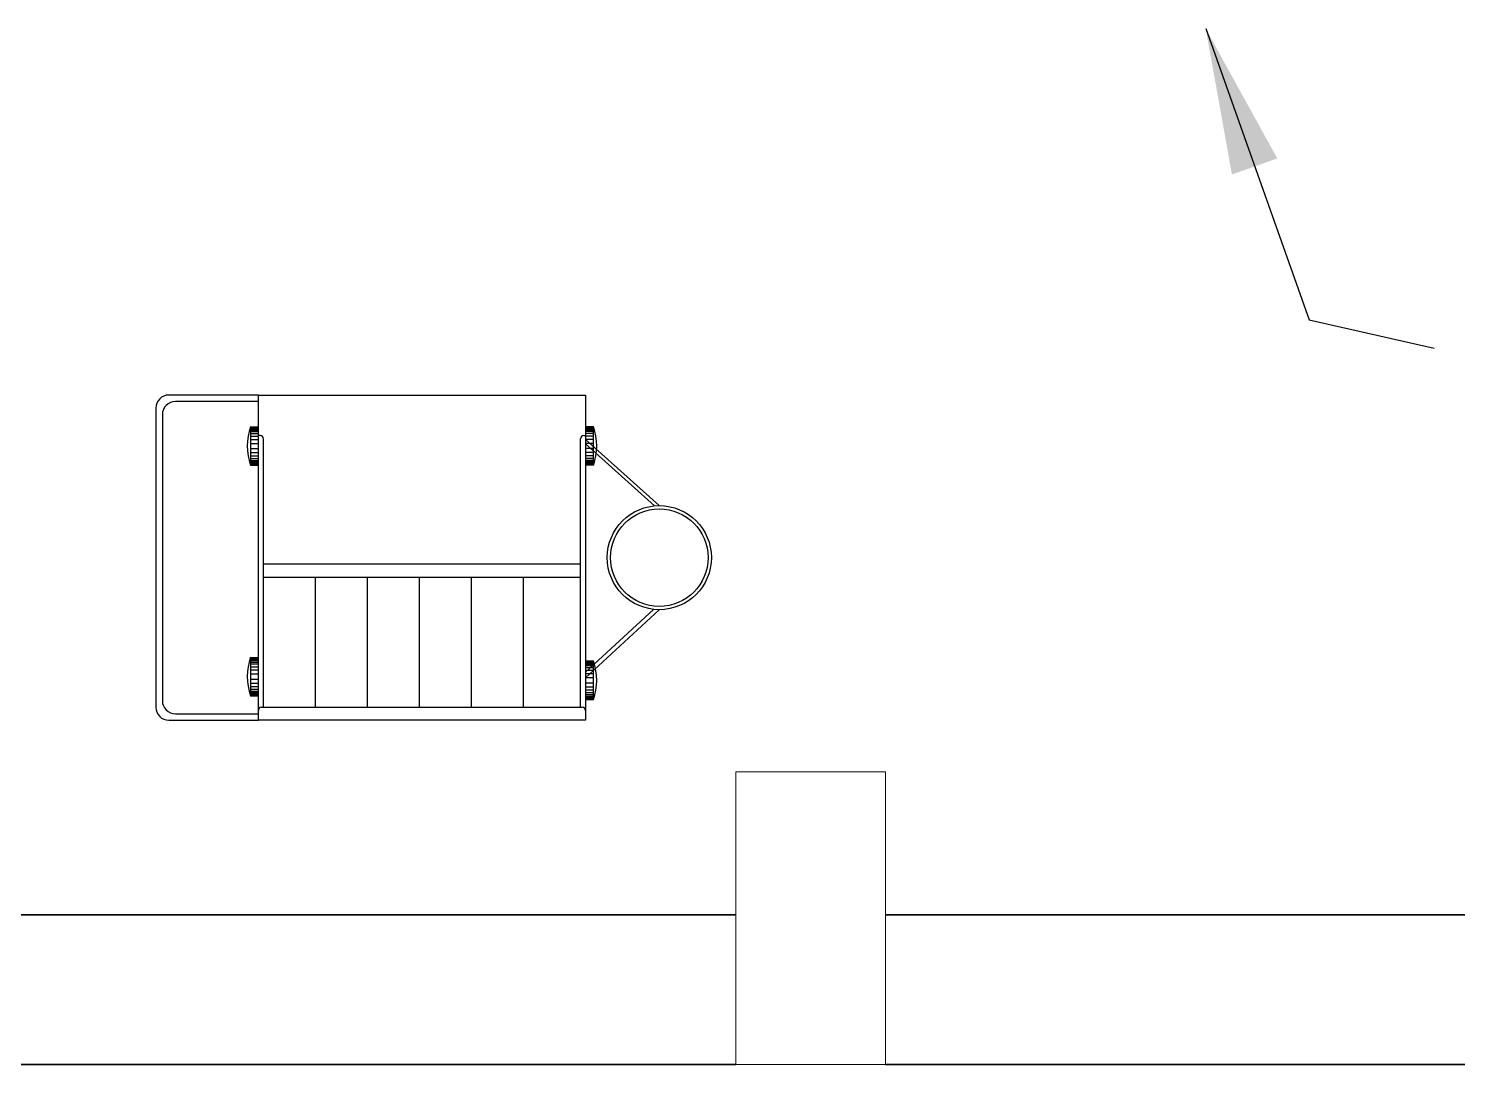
# Model space of a CAD drawing. Extents: x 2733443 to 3206532, y -1516114 to -1264405.
# Drawn here: x 2999437 to 3001634, y -1485803 to -1484211 of the extents above; entities that cross this region are included whole.
import ezdxf

# ---------------------------------------------------------------- set-up
doc = ezdxf.new("R2010")
doc.units = 0
doc.header["$MEASUREMENT"] = 0
doc.linetypes.add('1', pattern=[0, 0, 0])
doc.layers.get('0').update_dxf_attribs({"color": 250, "linetype": '1'})
for name, color, linetype, lineweight in [('Column', 162, 'Continuous', 13), ('toi-fix', 46, 'Continuous', 9), ('WALL', 7, '1', 35)]:
    doc.layers.add(name, color=color, linetype=linetype, lineweight=lineweight)
doc.layers.add('furniture', color=33, linetype='Continuous')
doc.styles.add('ARIAL', font='arial.ttf')
doc.dimstyles.get("Standard").update_dxf_attribs({"dimscale": 1.5, "dimtxt": 150, "dimasz": 150, "dimexe": 100, "dimexo": 100, "dimgap": 0.25, "dimtad": 0, "dimdec": 0, "dimzin": 0, "dimdsep": 46, "dimtxsty": 'ARIAL', "dimcen": 0.09, "dimdle": 100, "dimclrd": 7, "dimclre": 7, "dimclrt": 7, "dimadec": 0, "dimazin": 0, "dimtfac": 1, "dimtdec": 0, "dimtofl": 0, "dimtmove": 0, "dimatfit": 3, "dimfxl": 1, "dimtolj": 1, "dimtzin": 0, "dimarcsym": 0})

# ---------------------------------------------------------------- blocks, each defined once
blk = doc.blocks.new('EQUIPMENT')
at = {"layer": 'furniture'}
for p, q in [((-31802.5, 17389.3), (-31940, 17389.3)), ((-31802.5, 17379.3), (-31930, 17379.3)), ((-31802.5, 16889.3), (-31802.5, 17389.3)), ((-31802.5, 17389.3), (-31562.7, 17389.3)), ((-31562.7, 17389.3), (-31299.5, 17389.3)), ((-31299.5, 17389.3), (-31299.5, 16889.3)), ((-31960, 17369.3), (-31960, 16909.3)), ((-31950, 17359.3), (-31950, 16919.3)), ((-31799.7, 17327.1), (-31802.5, 17327.1)), ((-31794.7, 16909.3), (-31794.7, 17322.1)), ((-31307.2, 16909.3), (-31307.2, 17322.1)), ((-31302.2, 17327.1), (-31299.5, 17327.1)), ((-31186.1, 17219.3), (-31299.5, 17321.2)), ((-31193.3, 17219), (-31299.5, 17314.5)), ((-31307.2, 17129.3), (-31794.7, 17129.3)), ((-31307.2, 17109.3), (-31307.2, 17129.3)), ((-31794.7, 17109.3), (-31307.2, 17109.3)), ((-31794.7, 16909.3), (-31794.7, 17109.3)), ((-31714.7, 16909.3), (-31714.7, 17109.3)), ((-31705.8, 17109.3), (-31655.8, 17109.3)), ((-31655.8, 17109.3), (-31605.8, 17109.3)), ((-31634.7, 16909.3), (-31634.7, 17109.3)), ((-31605.8, 17109.3), (-31562.7, 17109.3)), ((-31562.7, 17109.3), (-31555.8, 17109.3)), ((-31555.8, 17109.3), (-31505.8, 17109.3)), ((-31554.7, 16909.3), (-31554.7, 17109.3)), ((-31505.8, 17109.3), (-31455.8, 17109.3)), ((-31474.7, 16909.3), (-31474.7, 17109.3)), ((-31455.8, 17109.3), (-31405.8, 17109.3)), ((-31394.7, 16909.3), (-31394.7, 17109.3)), ((-31194.9, 17059.8), (-31299.5, 16963.1)), ((-31186.1, 17059.3), (-31299.5, 16954.5)), ((-31802.5, 16889.3), (-31802.5, 16939.3)), ((-31930, 16899.3), (-31802.5, 16899.3)), ((-31802.5, 16889.3), (-31802.5, 16904.3)), ((-31797.5, 16909.3), (-31562.7, 16909.3)), ((-31562.7, 16909.3), (-31304.5, 16909.3)), ((-31299.5, 16904.3), (-31299.5, 16889.3)), ((-31940, 16889.3), (-31802.5, 16889.3)), ((-31562.7, 16889.3), (-31802.5, 16889.3)), ((-31299.5, 16889.3), (-31562.7, 16889.3))]:
    blk.add_line(p, q, dxfattribs=at)
at = {"layer": 'furniture', "ltscale": 0.75}
for p, q in [((-31814.7, 17340.5), (-31814.7, 17281.4)), ((-31814.7, 17340.5), (-31802.5, 17340.5)), ((-31814.7, 17339.6), (-31802.5, 17339.6)), ((-31814.7, 17338.5), (-31802.5, 17338.5)), ((-31814.7, 17337.3), (-31802.5, 17337.3)), ((-31814.7, 17335.5), (-31802.5, 17335.5)), ((-31814.7, 17333.2), (-31802.5, 17333.2)), ((-31287.3, 17340.5), (-31299.5, 17340.5)), ((-31287.3, 17339.6), (-31299.5, 17339.6)), ((-31287.3, 17338.5), (-31299.5, 17338.5)), ((-31287.3, 17337.3), (-31299.5, 17337.3)), ((-31287.3, 17335.5), (-31299.5, 17335.5)), ((-31287.3, 17333.2), (-31299.5, 17333.2)), ((-31287.3, 17281.4), (-31287.3, 17340.5)), ((-31814.7, 17330.3), (-31802.5, 17330.3)), ((-31814.7, 17326.1), (-31802.5, 17326.1)), ((-31814.7, 17321.2), (-31802.5, 17321.2)), ((-31814.7, 17315), (-31802.5, 17315)), ((-31287.3, 17330.3), (-31299.5, 17330.3)), ((-31287.3, 17326.1), (-31299.5, 17326.1)), ((-31287.3, 17321.2), (-31299.5, 17321.2)), ((-31287.3, 17315), (-31299.5, 17315)), ((-31814.7, 17307), (-31802.5, 17307)), ((-31814.7, 17300.8), (-31802.5, 17300.8)), ((-31814.7, 17295.8), (-31802.5, 17295.8)), ((-31814.7, 17291.7), (-31802.5, 17291.7)), ((-31814.7, 17288.7), (-31802.5, 17288.7)), ((-31287.3, 17307), (-31299.5, 17307)), ((-31287.3, 17300.8), (-31299.5, 17300.8)), ((-31287.3, 17295.8), (-31299.5, 17295.8)), ((-31287.3, 17291.7), (-31299.5, 17291.7)), ((-31287.3, 17288.7), (-31299.5, 17288.7)), ((-31814.7, 17286.4), (-31802.5, 17286.4)), ((-31814.7, 17284.7), (-31802.5, 17284.7)), ((-31814.7, 17283.4), (-31802.5, 17283.4)), ((-31814.7, 17282.3), (-31802.5, 17282.3)), ((-31814.7, 17281.4), (-31802.5, 17281.4)), ((-31287.3, 17286.4), (-31299.5, 17286.4)), ((-31287.3, 17284.7), (-31299.5, 17284.7)), ((-31287.3, 17283.4), (-31299.5, 17283.4)), ((-31287.3, 17282.3), (-31299.5, 17282.3)), ((-31287.3, 17281.4), (-31299.5, 17281.4)), ((-31814.7, 16986), (-31814.7, 16926.9)), ((-31814.7, 16986), (-31802.5, 16986)), ((-31814.7, 16985.1), (-31802.5, 16985.1)), ((-31814.7, 16984), (-31802.5, 16984)), ((-31814.7, 16982.8), (-31802.5, 16982.8)), ((-31814.7, 16981), (-31802.5, 16981)), ((-31287.3, 16980), (-31299.5, 16980)), ((-31287.3, 16979.1), (-31299.5, 16979.1)), ((-31287.3, 16920.9), (-31287.3, 16980)), ((-31814.7, 16978.7), (-31802.5, 16978.7)), ((-31814.7, 16975.8), (-31802.5, 16975.8)), ((-31814.7, 16971.6), (-31802.5, 16971.6)), ((-31814.7, 16966.7), (-31802.5, 16966.7)), ((-31814.7, 16960.5), (-31802.5, 16960.5)), ((-31287.3, 16978), (-31299.5, 16978)), ((-31287.3, 16976.8), (-31299.5, 16976.8)), ((-31287.3, 16975), (-31299.5, 16975)), ((-31287.3, 16972.8), (-31299.5, 16972.8)), ((-31287.3, 16969.8), (-31299.5, 16969.8)), ((-31287.3, 16965.6), (-31299.5, 16965.6)), ((-31287.3, 16960.7), (-31299.5, 16960.7)), ((-31814.7, 16952.5), (-31802.5, 16952.5)), ((-31814.7, 16946.3), (-31802.5, 16946.3)), ((-31814.7, 16941.3), (-31802.5, 16941.3)), ((-31814.7, 16937.2), (-31802.5, 16937.2)), ((-31287.3, 16954.5), (-31299.5, 16954.5)), ((-31287.3, 16946.5), (-31299.5, 16946.5)), ((-31287.3, 16940.3), (-31299.5, 16940.3)), ((-31287.3, 16935.3), (-31299.5, 16935.3)), ((-31814.7, 16934.2), (-31802.5, 16934.2)), ((-31814.7, 16931.9), (-31802.5, 16931.9)), ((-31814.7, 16930.2), (-31802.5, 16930.2)), ((-31814.7, 16928.9), (-31802.5, 16928.9)), ((-31814.7, 16927.8), (-31802.5, 16927.8)), ((-31814.7, 16926.9), (-31802.5, 16926.9)), ((-31287.3, 16931.2), (-31299.5, 16931.2)), ((-31287.3, 16928.2), (-31299.5, 16928.2)), ((-31287.3, 16925.9), (-31299.5, 16925.9)), ((-31287.3, 16924.2), (-31299.5, 16924.2)), ((-31287.3, 16923), (-31299.5, 16923)), ((-31287.3, 16921.8), (-31299.5, 16921.8)), ((-31287.3, 16920.9), (-31299.5, 16920.9))]:
    blk.add_line(p, q, dxfattribs=at)
at = {"layer": 'furniture'}
for radius in [80, 75]:
    blk.add_circle((-31186.1, 17139.3), radius, dxfattribs=at)
for centre, radius, start, end in [((-31940, 17369.3), 20, 90, 180), ((-31930, 17359.3), 20, 90, 180), ((-31799.7, 17322.1), 5, 0, 90), ((-31302.2, 17322.1), 5, 90, 180), ((-31930, 16919.3), 20, 180, 270), ((-31940, 16909.3), 20, 180, 270), ((-31797.5, 16904.3), 5, 90, 180), ((-31304.5, 16904.3), 5, 0, 90)]:
    blk.add_arc(centre, radius, start, end, dxfattribs=at)
at = {"layer": 'furniture', "ltscale": 0.75}
for centre, start, end in [((-31728.5, 17311), 161.0753, 198.9246), ((-31373.5, 17311), 341.0753, 18.9246), ((-31728.5, 16956.5), 161.0753, 198.9246), ((-31373.5, 16950.5), 341.0753, 18.9246)]:
    blk.add_arc(centre, 91.1, start, end, dxfattribs=at)

msp = doc.modelspace()

# ---------------------------------------------------------------- linework, layer by layer
at = {"layer": 'Column'}
msp.add_lwpolyline([(3000524.9317, -1485803.4359), (3000754.9317, -1485803.4359), (3000754.9317, -1485353.4359), (3000524.9317, -1485353.4359)], close=True, dxfattribs=at)
at = {"layer": 'WALL'}
for p, q in [((2997373.265, -1485573.4359), (3000524.9317, -1485573.4359)), ((3000754.9317, -1485573.4359), (3003906.5984, -1485573.4359)), ((2997373.265, -1485803.4359), (3000524.9317, -1485803.4359)), ((3000754.9317, -1485803.4359), (3003906.5984, -1485803.4359))]:
    msp.add_line(p, q, dxfattribs=at)

# ---------------------------------------------------------------- block references
at = {"color": 240, "true_color": 0xed1f24}
msp.add_blockref('EQUIPMENT', (3031593.1809, -1502163.4359), dxfattribs=at)

# ---------------------------------------------------------------- leaders
at = {"layer": 'toi-fix', "linetype": 'Continuous'}
msp.add_leader([(3001247.0314, -1484210.5581), (3001405.854, -1484658.6325), (3001598.4687, -1484701.8567)], dimstyle='Standard', dxfattribs=at)

doc.saveas('drawing.dxf')
